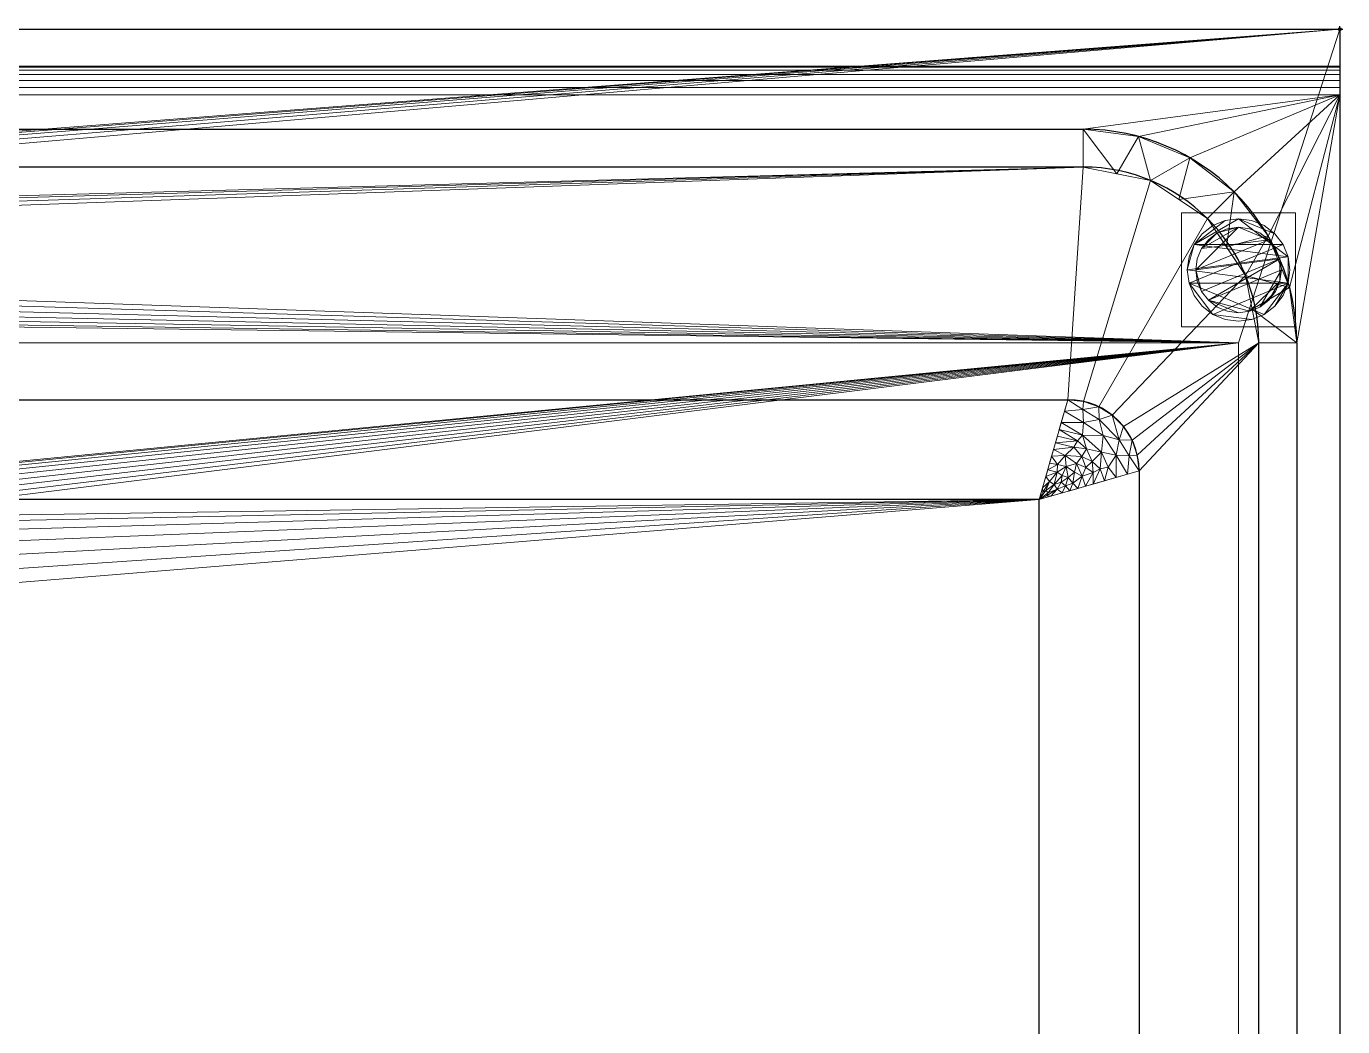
# Model space of a CAD drawing. Header units: millimetres. Extents: x -1 to 1801, y -701 to 1.
# Drawn here: x 1339.4 to 1801, y -350 to 1 of the extents above; entities that cross this region are included whole.
import ezdxf

# ---------------------------------------------------------------- set-up
doc = ezdxf.new("R2010")
doc.units = ezdxf.units.MM
doc.header["$PDMODE"] = 34
for name, color, linetype in [('IQ_200_2D', 1, 'Continuous'), ('IQ_200_3D', 1, 'Continuous'), ('IQ_204_2D', 7, 'Continuous'), ('IQ_INS_3D', 3, 'Continuous')]:
    doc.layers.add(name, color=color, linetype=linetype)

msp = doc.modelspace()

# ---------------------------------------------------------------- linework, layer by layer
at = {"layer": 'IQ_200_2D'}
for p, q in [((0, 0), (1800, 0)), ((1800, 0), (1800, -700))]:
    msp.add_line(p, q, dxfattribs=at)
at = {"layer": 'IQ_204_2D'}
for p, q in [((0, -13), (1800, -13)), ((90, -35.11), (1710, -35.11)), ((1710, -48.39), (90, -48.39)), ((1771.61, -610), (1771.61, -110)), ((1784.89, -110), (1784.89, -610)), ((954.59, -130), (1704.59, -130)), ((1729.59, -155), (1729.59, -605)), ((1694.59, -165), (964.59, -165)), ((1694.59, -595), (1694.59, -165))]:
    msp.add_line(p, q, dxfattribs=at)
for centre, radius, start in [((1710, -110), 74.89, 360), ((1710, -110), 61.61, 360), ((1704.59, -155), 25, 0)]:
    msp.add_arc(centre, radius, start, 90, dxfattribs=at)
at = {"layer": 'IQ_INS_3D'}
msp.add_point((1800, 0), dxfattribs=at)

# ---------------------------------------------------------------- meshes
at = {"layer": 'IQ_200_3D', "lineweight": 18}
mesh = msp.add_polyface(dxfattribs=at)
corners = [(1800, 0, 850), (1800, -700, 850), (0, -700, 850), (0, 0, 850), (1764.5, -110, 850), (35.5, -110, 850), (35.5, -664.5, 850), (1764.5, -664.5, 850), (915, -84.5, 850), (914.49, -80.62, 850), (912.99, -77, 850), (910.61, -73.89, 850), (907.5, -71.51, 850), (903.88, -70.01, 850), (900, -69.5, 850), (896.12, -70.01, 850), (892.5, -71.51, 850), (889.39, -73.89, 850), (887.01, -77, 850), (885.51, -80.62, 850), (885, -84.5, 850), (885.51, -88.38, 850), (887.01, -92, 850), (889.39, -95.11, 850), (892.5, -97.49, 850), (896.12, -98.99, 850), (900, -99.5, 850), (903.88, -98.99, 850), (907.5, -97.49, 850), (910.61, -95.11, 850), (912.99, -92, 850), (914.49, -88.38, 850)]
mesh.append_faces([[corners[k] for k in face] for face in [(29, 4, 28), (28, 4, 27), (9, 4, 8), (8, 4, 31), (24, 5, 23), (21, 5, 20), (16, 3, 15), (18, 3, 17)]], dxfattribs={"vtx0": -1, "vtx1": -1})
mesh.append_faces([[corners[k] for k in face] for face in [(1, 7, 4, 0), (4, 30, 31), (0, 13, 14), (5, 25, 26), (3, 18, 19)]], dxfattribs={"vtx0": -1, "vtx2": -1})
mesh.append_faces([[corners[k] for k in face] for face in [(29, 30, 4), (10, 11, 0), (12, 13, 0), (11, 12, 0), (22, 23, 5), (24, 25, 5), (21, 22, 5), (16, 17, 3)]], dxfattribs={"vtx1": -1, "vtx2": -1})
mesh.append_faces([[corners[k] for k in face] for face in [(9, 10, 0, 4), (19, 20, 5, 3)]], dxfattribs={"vtx1": -1, "vtx2": -1, "vtx3": -1})
mesh.append_faces([[corners[k] for k in face] for face in [(26, 27, 4, 5), (6, 7, 1, 2), (5, 6, 2, 3), (14, 15, 3, 0)]], dxfattribs={"vtx1": -1, "vtx3": -1})
mesh = msp.add_polyface(dxfattribs=at)
corners = [(1800, 0, 850), (0, 0, 850), (0, 0, 1000), (1800, 0, 1000)]
mesh.append_faces([[corners[k] for k in face] for face in [(0, 1, 2, 3)]])
mesh = msp.add_polyface(dxfattribs=at)
corners = [(1800, 0, 1000), (0, 0, 1000), (0, -13, 1000), (1800, -13, 1000)]
mesh.append_faces([[corners[k] for k in face] for face in [(0, 1, 2, 3)]])
mesh = msp.add_polyface(dxfattribs=at)
corners = [(1800, -13, 1000), (1800, -13, 910), (1800, -13.34, 907.41), (1800, -14.34, 905), (1800, -15.93, 902.93), (1800, -18, 901.34), (1800, -20.41, 900.34), (1800, -23, 900), (1800, -700, 900), (1800, -700, 850), (1800, 0, 850), (1800, 0, 1000)]
mesh.append_faces([[corners[k] for k in face] for face in [(5, 10, 4)]], dxfattribs={"vtx0": -1, "vtx1": -1})
mesh.append_faces([[corners[k] for k in face] for face in [(10, 6, 7)]], dxfattribs={"vtx0": -1, "vtx2": -1})
mesh.append_faces([[corners[k] for k in face] for face in [(3, 4, 10), (2, 3, 10), (1, 2, 10), (5, 6, 10)]], dxfattribs={"vtx1": -1, "vtx2": -1})
mesh.append_faces([[corners[k] for k in face] for face in [(11, 0, 1, 10)]], dxfattribs={"vtx2": -1})
mesh.append_faces([[corners[k] for k in face] for face in [(7, 8, 9, 10)]], dxfattribs={"vtx3": -1})
mesh = msp.add_polyface(dxfattribs=at)
corners = [(1800, -13, 1000), (0, -13, 1000), (0, -13, 910), (1800, -13, 910)]
mesh.append_faces([[corners[k] for k in face] for face in [(0, 1, 2, 3)]])
mesh = msp.add_polyface(dxfattribs=at)
corners = [(1800, -23, 900), (1800, -20.41, 900.34), (1800, -18, 901.34), (1800, -15.93, 902.93), (1800, -14.34, 905), (1800, -13.34, 907.41), (1800, -13, 910), (0, -13, 910), (0, -13.34, 907.41), (0, -14.34, 905), (0, -15.93, 902.93), (0, -18, 901.34), (0, -20.41, 900.34), (0, -23, 900)]
mesh.append_faces([[corners[k] for k in face] for face in [(9, 4, 5, 8), (4, 9, 10, 3), (12, 1, 2, 11), (3, 10, 11, 2)]], dxfattribs={"vtx0": -1, "vtx2": -1})
mesh.append_faces([[corners[k] for k in face] for face in [(13, 0, 1, 12)]], dxfattribs={"vtx2": -1})
mesh.append_faces([[corners[k] for k in face] for face in [(5, 6, 7, 8)]], dxfattribs={"vtx3": -1})
mesh = msp.add_polyface(dxfattribs=at)
corners = [(1800, -700, 900), (1800, -23, 900), (0, -23, 900), (0, -700, 900), (90, -35.11, 900), (1710, -35.11, 900), (1729.38, -37.66, 900), (1747.44, -45.15, 900), (1762.95, -57.05, 900), (1774.85, -72.56, 900), (1782.34, -90.62, 900), (1784.89, -110, 900), (1784.89, -610, 900), (1782.34, -629.38, 900), (1774.85, -647.44, 900), (1762.95, -662.95, 900), (1747.44, -674.85, 900), (1729.38, -682.34, 900), (1710, -684.89, 900), (90, -684.89, 900), (70.62, -682.34, 900), (52.56, -674.85, 900), (37.05, -662.95, 900), (25.15, -647.44, 900), (17.66, -629.38, 900), (15.11, -610, 900), (15.11, -110, 900), (17.66, -90.62, 900), (25.15, -72.56, 900), (37.05, -57.05, 900), (52.56, -45.15, 900), (70.62, -37.66, 900)]
mesh.append_faces([[corners[k] for k in face] for face in [(9, 1, 8), (14, 0, 13), (31, 2, 30), (28, 2, 27), (21, 3, 20), (23, 3, 22)]], dxfattribs={"vtx0": -1, "vtx1": -1})
mesh.append_faces([[corners[k] for k in face] for face in [(1, 9, 10), (1, 11, 12, 0), (0, 14, 15), (0, 18, 19), (2, 28, 29), (3, 23, 24)]], dxfattribs={"vtx0": -1, "vtx2": -1})
mesh.append_faces([[corners[k] for k in face] for face in [(10, 11, 1), (5, 6, 1), (7, 8, 1), (6, 7, 1), (12, 13, 0), (15, 16, 0), (17, 18, 0), (16, 17, 0), (31, 4, 2), (29, 30, 2), (26, 27, 2), (21, 22, 3), (24, 25, 3)]], dxfattribs={"vtx1": -1, "vtx2": -1})
mesh.append_faces([[corners[k] for k in face] for face in [(4, 5, 1, 2), (25, 26, 2, 3), (19, 20, 3, 0)]], dxfattribs={"vtx1": -1, "vtx3": -1})
mesh = msp.add_polyface(dxfattribs=at)
corners = [(1710, -48.39, 890), (1710, -35.11, 900), (90, -35.11, 900), (90, -48.39, 890)]
mesh.append_faces([[corners[k] for k in face] for face in [(0, 1, 2, 3)]])
mesh = msp.add_polyface(dxfattribs=at)
corners = [(1710, -48.39, 890), (1733.58, -53.08, 890), (1753.56, -66.44, 890), (1766.92, -86.42, 890), (1771.61, -110, 890), (1784.89, -110, 900), (1782.34, -90.62, 900), (1774.85, -72.56, 900), (1762.95, -57.05, 900), (1747.44, -45.15, 900), (1729.38, -37.66, 900), (1710, -35.11, 900), (1769.26, -98.21, 890), (1760.24, -76.43, 890), (1743.57, -59.76, 890), (1721.79, -50.74, 890)]
mesh.append_faces([[corners[k] for k in face] for face in [(15, 11, 0)]], dxfattribs={"vtx0": -1})
mesh.append_faces([[corners[k] for k in face] for face in [(6, 12, 5), (13, 8, 2), (8, 13, 7), (9, 14, 8), (2, 8, 14)]], dxfattribs={"vtx0": -1, "vtx1": -1})
mesh.append_faces([[corners[k] for k in face] for face in [(3, 6, 7), (6, 3, 12), (15, 10, 11), (9, 1, 14)]], dxfattribs={"vtx0": -1, "vtx2": -1})
mesh.append_faces([[corners[k] for k in face] for face in [(4, 5, 12)]], dxfattribs={"vtx1": -1})
mesh.append_faces([[corners[k] for k in face] for face in [(13, 3, 7), (15, 1, 10), (9, 10, 1)]], dxfattribs={"vtx1": -1, "vtx2": -1})
mesh = msp.add_polyface(dxfattribs=at)
corners = [(1710, -48.39, 890), (90, -48.39, 890), (66.42, -53.08, 890), (46.44, -66.44, 890), (33.08, -86.42, 890), (28.39, -110, 890), (28.39, -610, 890), (33.08, -633.58, 890), (46.44, -653.56, 890), (66.42, -666.92, 890), (90, -671.61, 890), (1710, -671.61, 890), (1733.58, -666.92, 890), (1753.56, -653.56, 890), (1766.92, -633.58, 890), (1771.61, -610, 890), (1771.61, -110, 890), (1766.92, -86.42, 890), (1753.56, -66.44, 890), (1733.58, -53.08, 890), (95.41, -130, 890), (845.41, -130, 890), (850.97, -130.63, 890), (856.26, -132.48, 890), (861, -135.46, 890), (864.96, -139.42, 890), (867.93, -144.16, 890), (869.78, -149.44, 890), (870.41, -155, 890), (870.41, -605, 890), (869.78, -610.56, 890), (867.93, -615.84, 890), (864.96, -620.58, 890), (861, -624.54, 890), (856.26, -627.52, 890), (850.97, -629.37, 890), (845.41, -630, 890), (95.41, -630, 890), (89.85, -629.37, 890), (84.56, -627.53, 890), (79.82, -624.55, 890), (75.86, -620.59, 890), (72.88, -615.85, 890), (71.03, -610.57, 890), (70.41, -605, 890), (70.41, -155, 890), (71.03, -149.44, 890), (72.88, -144.16, 890), (75.86, -139.42, 890), (79.82, -135.46, 890), (84.56, -132.48, 890), (89.84, -130.63, 890), (885, -84.5, 890), (885.51, -80.62, 890), (887.01, -77, 890), (889.39, -73.89, 890), (892.5, -71.51, 890), (896.12, -70.01, 890), (900, -69.5, 890), (903.88, -70.01, 890), (907.5, -71.51, 890), (910.61, -73.89, 890), (912.99, -77, 890), (914.49, -80.62, 890), (915, -84.5, 890), (914.49, -88.38, 890), (912.99, -92, 890), (910.61, -95.11, 890), (907.5, -97.49, 890), (903.88, -98.99, 890), (900, -99.5, 890), (896.12, -98.99, 890), (892.5, -97.49, 890), (889.39, -95.11, 890), (887.01, -92, 890), (885.51, -88.38, 890), (954.59, -130, 890), (1704.59, -130, 890), (1710.16, -130.63, 890), (1715.44, -132.48, 890), (1720.18, -135.46, 890), (1724.14, -139.42, 890), (1727.12, -144.16, 890), (1728.97, -149.44, 890), (1729.59, -155, 890), (1729.59, -605, 890), (1728.97, -610.57, 890), (1727.12, -615.85, 890), (1724.14, -620.59, 890), (1720.18, -624.55, 890), (1715.44, -627.53, 890), (1710.15, -629.37, 890), (1704.59, -630, 890), (954.59, -630, 890), (949.03, -629.37, 890), (943.74, -627.52, 890), (939, -624.54, 890), (935.04, -620.58, 890), (932.07, -615.84, 890), (930.22, -610.56, 890), (929.59, -605, 890), (929.59, -155, 890), (930.22, -149.44, 890), (932.07, -144.16, 890), (935.04, -139.42, 890), (939, -135.46, 890), (943.74, -132.48, 890), (949.03, -130.63, 890)]
mesh.append_faces([[corners[k] for k in face] for face in [(82, 16, 81), (65, 76, 64), (64, 76, 63), (63, 76, 62), (37, 10, 36), (38, 10, 37), (30, 99, 29), (42, 7, 41), (43, 7, 42), (45, 6, 44)]], dxfattribs={"vtx0": -1, "vtx1": -1})
mesh.append_faces([[corners[k] for k in face] for face in [(11, 93, 36, 10), (70, 26, 103, 69)]], dxfattribs={"vtx0": -1, "vtx1": -1, "vtx2": -1})
mesh.append_faces([[corners[k] for k in face] for face in [(12, 90, 91, 11), (15, 85, 86, 14), (16, 82, 83), (16, 83, 84), (27, 102, 103, 26), (28, 101, 102, 27), (78, 19, 0, 77), (68, 104, 105, 67), (69, 103, 104, 68), (0, 61, 62), (0, 59, 60), (0, 60, 61), (67, 105, 106), (9, 39, 40, 8), (8, 40, 41, 7), (5, 46, 47), (1, 56, 57), (1, 57, 58), (1, 54, 55), (1, 55, 56), (5, 48, 49, 4), (3, 50, 51, 2), (4, 49, 50, 3), (1, 20, 21), (5, 47, 48)]], dxfattribs={"vtx0": -1, "vtx2": -1})
mesh.append_faces([[corners[k] for k in face] for face in [(21, 53, 54, 1)]], dxfattribs={"vtx0": -1, "vtx2": -1, "vtx3": -1})
mesh.append_faces([[corners[k] for k in face] for face in [(11, 91, 92, 93), (29, 99, 100, 101)]], dxfattribs={"vtx0": -1, "vtx3": -1})
mesh.append_faces([[corners[k] for k in face] for face in [(87, 88, 14), (86, 87, 14), (70, 71, 26), (52, 53, 21), (28, 29, 101)]], dxfattribs={"vtx1": -1, "vtx2": -1})
mesh.append_faces([[corners[k] for k in face] for face in [(76, 77, 0, 62)]], dxfattribs={"vtx1": -1, "vtx2": -1, "vtx3": -1})
mesh.append_faces([[corners[k] for k in face] for face in [(13, 14, 88, 89), (12, 13, 89, 90), (84, 85, 15, 16), (93, 94, 35, 36), (95, 96, 33, 34), (94, 95, 34, 35), (97, 98, 31, 32), (98, 99, 30, 31), (96, 97, 32, 33), (79, 80, 17, 18), (80, 81, 16, 17), (106, 107, 66, 67), (78, 79, 18, 19), (107, 76, 65, 66), (58, 59, 0, 1), (38, 39, 9, 10), (43, 44, 6, 7), (45, 46, 5, 6), (71, 72, 25, 26), (72, 73, 24, 25), (74, 75, 22, 23), (73, 74, 23, 24), (75, 52, 21, 22), (51, 20, 1, 2)]], dxfattribs={"vtx1": -1, "vtx3": -1})
mesh = msp.add_polyface(dxfattribs=at)
corners = [(1744.5, -64.5, 850), (1744.5, -104.5, 850), (1784.5, -104.5, 850), (1784.5, -64.5, 850)]
mesh.append_faces([[corners[k] for k in face] for face in [(0, 1, 2, 3)]])
mesh = msp.add_polyface(dxfattribs=at)
corners = [(1784.5, -104.5, 75), (1744.5, -104.5, 75), (1744.5, -64.5, 75), (1784.5, -64.5, 75)]
mesh.append_faces([[corners[k] for k in face] for face in [(0, 1, 2, 3)]])
mesh = msp.add_polyface(dxfattribs=at)
corners = [(1784.5, -64.5, 850), (1784.5, -64.5, 75), (1744.5, -64.5, 75), (1744.5, -64.5, 850)]
mesh.append_faces([[corners[k] for k in face] for face in [(0, 1, 2, 3)]])
mesh = msp.add_polyface(dxfattribs=at)
corners = [(1744.5, -64.5, 850), (1744.5, -64.5, 75), (1744.5, -104.5, 75), (1744.5, -104.5, 850)]
mesh.append_faces([[corners[k] for k in face] for face in [(0, 1, 2, 3)]])
mesh = msp.add_polyface(dxfattribs=at)
corners = [(1784.5, -104.5, 850), (1784.5, -104.5, 75), (1784.5, -64.5, 75), (1784.5, -64.5, 850)]
mesh.append_faces([[corners[k] for k in face] for face in [(0, 1, 2, 3)]])
mesh = msp.add_polyface(dxfattribs=at)
corners = [(1746.5, -84.5, 5), (1747.11, -89.16, 5), (1748.91, -93.5, 5), (1751.77, -97.23, 5), (1755.5, -100.09, 5), (1759.84, -101.89, 5), (1764.5, -102.5, 5), (1769.16, -101.89, 5), (1773.5, -100.09, 5), (1777.23, -97.23, 5), (1780.09, -93.5, 5), (1781.89, -89.16, 5), (1782.5, -84.5, 5), (1781.89, -79.84, 5), (1780.09, -75.5, 5), (1777.23, -71.77, 5), (1773.5, -68.91, 5), (1769.16, -67.11, 5), (1764.5, -66.5, 5), (1759.84, -67.11, 5), (1755.5, -68.91, 5), (1751.77, -71.77, 5), (1748.91, -75.5, 5), (1747.11, -79.84, 5)]
mesh.append_faces([[corners[k] for k in face] for face in [(11, 8, 9, 10)]], dxfattribs={"vtx0": -1})
mesh.append_faces([[corners[k] for k in face] for face in [(4, 7, 8, 11), (11, 0, 1, 4), (13, 18, 19, 22)]], dxfattribs={"vtx0": -1, "vtx2": -1, "vtx3": -1})
mesh.append_faces([[corners[k] for k in face] for face in [(0, 11, 12, 13)]], dxfattribs={"vtx0": -1, "vtx3": -1})
mesh.append_faces([[corners[k] for k in face] for face in [(2, 3, 4, 1), (16, 17, 18, 15)]], dxfattribs={"vtx2": -1})
mesh.append_faces([[corners[k] for k in face] for face in [(13, 14, 15, 18), (22, 23, 0, 13)]], dxfattribs={"vtx2": -1, "vtx3": -1})
mesh.append_faces([[corners[k] for k in face] for face in [(4, 5, 6, 7), (19, 20, 21, 22)]], dxfattribs={"vtx3": -1})
mesh = msp.add_polyface(dxfattribs=at)
corners = [(1746.5, -84.5, 0), (1747.11, -79.84, 0), (1748.91, -75.5, 0), (1751.77, -71.77, 0), (1755.5, -68.91, 0), (1759.84, -67.11, 0), (1764.5, -66.5, 0), (1769.16, -67.11, 0), (1773.5, -68.91, 0), (1777.23, -71.77, 0), (1780.09, -75.5, 0), (1781.89, -79.84, 0), (1782.5, -84.5, 0), (1781.89, -89.16, 0), (1780.09, -93.5, 0), (1777.23, -97.23, 0), (1773.5, -100.09, 0), (1769.16, -101.89, 0), (1764.5, -102.5, 0), (1759.84, -101.89, 0), (1755.5, -100.09, 0), (1751.77, -97.23, 0), (1748.91, -93.5, 0), (1747.11, -89.16, 0)]
mesh.append_faces([[corners[k] for k in face] for face in [(2, 0, 1), (15, 13, 14), (13, 11, 12)]], dxfattribs={"vtx0": -1})
mesh.append_faces([[corners[k] for k in face] for face in [(16, 23, 13, 15)]], dxfattribs={"vtx0": -1, "vtx1": -1, "vtx2": -1})
mesh.append_faces([[corners[k] for k in face] for face in [(2, 10, 23, 0)]], dxfattribs={"vtx0": -1, "vtx1": -1, "vtx3": -1})
mesh.append_faces([[corners[k] for k in face] for face in [(2, 5, 6)]], dxfattribs={"vtx0": -1, "vtx2": -1})
mesh.append_faces([[corners[k] for k in face] for face in [(23, 10, 11, 13), (23, 16, 17, 20)]], dxfattribs={"vtx0": -1, "vtx2": -1, "vtx3": -1})
mesh.append_faces([[corners[k] for k in face] for face in [(9, 10, 2, 6)]], dxfattribs={"vtx1": -1, "vtx2": -1, "vtx3": -1})
mesh.append_faces([[corners[k] for k in face] for face in [(3, 4, 5, 2), (18, 19, 20, 17)]], dxfattribs={"vtx2": -1})
mesh.append_faces([[corners[k] for k in face] for face in [(6, 7, 8, 9), (20, 21, 22, 23)]], dxfattribs={"vtx3": -1})
mesh = msp.add_polyface(dxfattribs=at)
corners = [(1746.5, -84.5, 5), (1747.11, -79.84, 5), (1748.91, -75.5, 5), (1751.77, -71.77, 5), (1755.5, -68.91, 5), (1759.84, -67.11, 5), (1764.5, -66.5, 5), (1769.16, -67.11, 5), (1773.5, -68.91, 5), (1777.23, -71.77, 5), (1780.09, -75.5, 5), (1781.89, -79.84, 5), (1782.5, -84.5, 5), (1782.5, -84.5, 0), (1781.89, -79.84, 0), (1780.09, -75.5, 0), (1777.23, -71.77, 0), (1773.5, -68.91, 0), (1769.16, -67.11, 0), (1764.5, -66.5, 0), (1759.84, -67.11, 0), (1755.5, -68.91, 0), (1751.77, -71.77, 0), (1748.91, -75.5, 0), (1747.11, -79.84, 0), (1746.5, -84.5, 0)]
mesh.append_faces([[corners[k] for k in face] for face in [(13, 14, 11, 12), (0, 1, 24, 25)]], dxfattribs={"vtx1": -1})
mesh.append_faces([[corners[k] for k in face] for face in [(14, 15, 10, 11), (16, 17, 8, 9), (15, 16, 9, 10), (17, 18, 7, 8), (6, 7, 18, 19), (19, 20, 5, 6), (20, 21, 4, 5), (22, 23, 2, 3), (21, 22, 3, 4), (23, 24, 1, 2)]], dxfattribs={"vtx1": -1, "vtx3": -1})
mesh = msp.add_polyface(dxfattribs=at)
corners = [(1749.5, -84.5, 75), (1750.01, -88.38, 75), (1751.51, -92, 75), (1753.89, -95.11, 75), (1757, -97.49, 75), (1760.62, -98.99, 75), (1764.5, -99.5, 75), (1768.38, -98.99, 75), (1772, -97.49, 75), (1775.11, -95.11, 75), (1777.49, -92, 75), (1778.99, -88.38, 75), (1779.5, -84.5, 75), (1778.99, -80.62, 75), (1777.49, -77, 75), (1775.11, -73.89, 75), (1772, -71.51, 75), (1768.38, -70.01, 75), (1764.5, -69.5, 75), (1760.62, -70.01, 75), (1757, -71.51, 75), (1753.89, -73.89, 75), (1751.51, -77, 75), (1750.01, -80.62, 75)]
mesh.append_faces([[corners[k] for k in face] for face in [(10, 8, 9), (22, 20, 21)]], dxfattribs={"vtx0": -1})
mesh.append_faces([[corners[k] for k in face] for face in [(7, 3, 6)]], dxfattribs={"vtx0": -1, "vtx1": -1})
mesh.append_faces([[corners[k] for k in face] for face in [(22, 15, 18, 20)]], dxfattribs={"vtx0": -1, "vtx1": -1, "vtx2": -1, "vtx3": -1})
mesh.append_faces([[corners[k] for k in face] for face in [(13, 2, 3, 12)]], dxfattribs={"vtx0": -1, "vtx2": -1})
mesh.append_faces([[corners[k] for k in face] for face in [(3, 7, 8, 12)]], dxfattribs={"vtx0": -1, "vtx2": -1, "vtx3": -1})
mesh.append_faces([[corners[k] for k in face] for face in [(17, 18, 15, 16), (19, 20, 18)]], dxfattribs={"vtx1": -1})
mesh.append_faces([[corners[k] for k in face] for face in [(11, 12, 8, 10)]], dxfattribs={"vtx1": -1, "vtx2": -1})
mesh.append_faces([[corners[k] for k in face] for face in [(4, 5, 6, 3)]], dxfattribs={"vtx2": -1})
mesh.append_faces([[corners[k] for k in face] for face in [(0, 1, 2, 13), (13, 14, 15, 0), (22, 23, 0, 15)]], dxfattribs={"vtx2": -1, "vtx3": -1})
mesh = msp.add_polyface(dxfattribs=at)
corners = [(1749.5, -84.5, 5), (1750.01, -80.62, 5), (1751.51, -77, 5), (1753.89, -73.89, 5), (1757, -71.51, 5), (1760.62, -70.01, 5), (1764.5, -69.5, 5), (1768.38, -70.01, 5), (1772, -71.51, 5), (1775.11, -73.89, 5), (1777.49, -77, 5), (1778.99, -80.62, 5), (1779.5, -84.5, 5), (1778.99, -88.38, 5), (1777.49, -92, 5), (1775.11, -95.11, 5), (1772, -97.49, 5), (1768.38, -98.99, 5), (1764.5, -99.5, 5), (1760.62, -98.99, 5), (1757, -97.49, 5), (1753.89, -95.11, 5), (1751.51, -92, 5), (1750.01, -88.38, 5)]
mesh.append_faces([[corners[k] for k in face] for face in [(9, 6, 7, 8), (4, 2, 3), (15, 13, 14)]], dxfattribs={"vtx0": -1})
mesh.append_faces([[corners[k] for k in face] for face in [(18, 21, 17)]], dxfattribs={"vtx0": -1, "vtx1": -1})
mesh.append_faces([[corners[k] for k in face] for face in [(22, 0, 11, 21)]], dxfattribs={"vtx0": -1, "vtx1": -1, "vtx2": -1})
mesh.append_faces([[corners[k] for k in face] for face in [(0, 6, 9, 11), (21, 11, 13, 17)]], dxfattribs={"vtx0": -1, "vtx1": -1, "vtx2": -1, "vtx3": -1})
mesh.append_faces([[corners[k] for k in face] for face in [(23, 0, 22), (12, 13, 11)]], dxfattribs={"vtx1": -1})
mesh.append_faces([[corners[k] for k in face] for face in [(16, 17, 13, 15)]], dxfattribs={"vtx1": -1, "vtx2": -1})
mesh.append_faces([[corners[k] for k in face] for face in [(9, 10, 11)]], dxfattribs={"vtx2": -1})
mesh.append_faces([[corners[k] for k in face] for face in [(4, 5, 6, 2), (0, 1, 2, 6)]], dxfattribs={"vtx2": -1, "vtx3": -1})
mesh.append_faces([[corners[k] for k in face] for face in [(18, 19, 20, 21)]], dxfattribs={"vtx3": -1})
mesh = msp.add_polyface(dxfattribs=at)
corners = [(1749.5, -84.5, 75), (1750.01, -80.62, 75), (1751.51, -77, 75), (1753.89, -73.89, 75), (1757, -71.51, 75), (1760.62, -70.01, 75), (1764.5, -69.5, 75), (1768.38, -70.01, 75), (1772, -71.51, 75), (1775.11, -73.89, 75), (1777.49, -77, 75), (1778.99, -80.62, 75), (1779.5, -84.5, 75), (1779.5, -84.5, 5), (1778.99, -80.62, 5), (1777.49, -77, 5), (1775.11, -73.89, 5), (1772, -71.51, 5), (1768.38, -70.01, 5), (1764.5, -69.5, 5), (1760.62, -70.01, 5), (1757, -71.51, 5), (1753.89, -73.89, 5), (1751.51, -77, 5), (1750.01, -80.62, 5), (1749.5, -84.5, 5)]
mesh.append_faces([[corners[k] for k in face] for face in [(1, 24, 25, 0)]], dxfattribs={"vtx0": -1})
mesh.append_faces([[corners[k] for k in face] for face in [(8, 17, 18, 7), (9, 16, 17, 8), (7, 18, 19, 6), (15, 10, 11, 14), (5, 20, 21, 4), (4, 21, 22, 3), (2, 23, 24, 1), (3, 22, 23, 2), (20, 5, 6, 19)]], dxfattribs={"vtx0": -1, "vtx2": -1})
mesh.append_faces([[corners[k] for k in face] for face in [(13, 14, 11, 12)]], dxfattribs={"vtx1": -1})
mesh.append_faces([[corners[k] for k in face] for face in [(9, 10, 15, 16)]], dxfattribs={"vtx1": -1, "vtx3": -1})
mesh = msp.add_polyface(dxfattribs=at)
corners = [(1782.5, -84.5, 5), (1781.89, -89.16, 5), (1780.09, -93.5, 5), (1777.23, -97.23, 5), (1773.5, -100.09, 5), (1769.16, -101.89, 5), (1764.5, -102.5, 5), (1759.84, -101.89, 5), (1755.5, -100.09, 5), (1751.77, -97.23, 5), (1748.91, -93.5, 5), (1747.11, -89.16, 5), (1746.5, -84.5, 5), (1746.5, -84.5, 0), (1747.11, -89.16, 0), (1748.91, -93.5, 0), (1751.77, -97.23, 0), (1755.5, -100.09, 0), (1759.84, -101.89, 0), (1764.5, -102.5, 0), (1769.16, -101.89, 0), (1773.5, -100.09, 0), (1777.23, -97.23, 0), (1780.09, -93.5, 0), (1781.89, -89.16, 0), (1782.5, -84.5, 0)]
mesh.append_faces([[corners[k] for k in face] for face in [(13, 14, 11, 12), (0, 1, 24, 25)]], dxfattribs={"vtx1": -1})
mesh.append_faces([[corners[k] for k in face] for face in [(14, 15, 10, 11), (16, 17, 8, 9), (15, 16, 9, 10), (17, 18, 7, 8), (6, 7, 18, 19), (19, 20, 5, 6), (20, 21, 4, 5), (22, 23, 2, 3), (21, 22, 3, 4), (23, 24, 1, 2)]], dxfattribs={"vtx1": -1, "vtx3": -1})
mesh = msp.add_polyface(dxfattribs=at)
corners = [(1779.5, -84.5, 75), (1778.99, -88.38, 75), (1777.49, -92, 75), (1775.11, -95.11, 75), (1772, -97.49, 75), (1768.38, -98.99, 75), (1764.5, -99.5, 75), (1760.62, -98.99, 75), (1757, -97.49, 75), (1753.89, -95.11, 75), (1751.51, -92, 75), (1750.01, -88.38, 75), (1749.5, -84.5, 75), (1749.5, -84.5, 5), (1750.01, -88.38, 5), (1751.51, -92, 5), (1753.89, -95.11, 5), (1757, -97.49, 5), (1760.62, -98.99, 5), (1764.5, -99.5, 5), (1768.38, -98.99, 5), (1772, -97.49, 5), (1775.11, -95.11, 5), (1777.49, -92, 5), (1778.99, -88.38, 5), (1779.5, -84.5, 5)]
mesh.append_faces([[corners[k] for k in face] for face in [(1, 24, 25, 0)]], dxfattribs={"vtx0": -1})
mesh.append_faces([[corners[k] for k in face] for face in [(11, 14, 15, 10), (10, 15, 16, 9), (8, 17, 18, 7), (9, 16, 17, 8), (7, 18, 19, 6), (5, 20, 21, 4), (4, 21, 22, 3), (2, 23, 24, 1), (3, 22, 23, 2), (20, 5, 6, 19)]], dxfattribs={"vtx0": -1, "vtx2": -1})
mesh.append_faces([[corners[k] for k in face] for face in [(12, 13, 14, 11)]], dxfattribs={"vtx2": -1})
mesh = msp.add_polyface(dxfattribs=at)
corners = [(1744.5, -104.5, 850), (1744.5, -104.5, 75), (1784.5, -104.5, 75), (1784.5, -104.5, 850)]
mesh.append_faces([[corners[k] for k in face] for face in [(0, 1, 2, 3)]])
mesh = msp.add_polyface(dxfattribs=at)
corners = [(1764.5, -110, 480), (1764.5, -664.5, 480), (35.5, -664.5, 480), (35.5, -110, 480), (900, -224, 480), (903.88, -223.49, 480), (907.5, -221.99, 480), (910.61, -219.61, 480), (912.99, -216.5, 480), (914.49, -212.88, 480), (915, -209, 480), (914.49, -205.12, 480), (912.99, -201.5, 480), (910.61, -198.39, 480), (907.5, -196.01, 480), (903.88, -194.51, 480), (900, -194, 480), (896.12, -194.51, 480), (892.5, -196.01, 480), (889.39, -198.39, 480), (887.01, -201.5, 480), (885.51, -205.12, 480), (885, -209, 480), (885.51, -212.88, 480), (887.01, -216.5, 480), (889.39, -219.61, 480), (892.5, -221.99, 480), (896.12, -223.49, 480)]
mesh.append_faces([[corners[k] for k in face] for face in [(21, 3, 20), (13, 0, 12), (10, 0, 9), (5, 1, 4)]], dxfattribs={"vtx0": -1, "vtx1": -1})
mesh.append_faces([[corners[k] for k in face] for face in [(3, 21, 22), (3, 22, 23), (24, 2, 3, 23), (2, 24, 25), (2, 27, 4, 1), (0, 13, 14), (0, 10, 11), (1, 7, 8, 0)]], dxfattribs={"vtx0": -1, "vtx2": -1})
mesh.append_faces([[corners[k] for k in face] for face in [(17, 18, 3), (19, 20, 3), (18, 19, 3), (25, 26, 2), (26, 27, 2), (15, 16, 0), (14, 15, 0), (11, 12, 0), (6, 7, 1), (5, 6, 1), (8, 9, 0)]], dxfattribs={"vtx1": -1, "vtx2": -1})
mesh.append_faces([[corners[k] for k in face] for face in [(16, 17, 3, 0)]], dxfattribs={"vtx1": -1, "vtx3": -1})
mesh = msp.add_polyface(dxfattribs=at)
corners = [(35.5, -110, 480), (35.5, -110, 850), (1764.5, -110, 850), (1764.5, -110, 480)]
mesh.append_faces([[corners[k] for k in face] for face in [(0, 1, 2, 3)]])
mesh = msp.add_polyface(dxfattribs=at)
corners = [(1764.5, -110, 480), (1764.5, -110, 850), (1764.5, -664.5, 850), (1764.5, -664.5, 480)]
mesh.append_faces([[corners[k] for k in face] for face in [(0, 1, 2, 3)]])
mesh = msp.add_polyface(dxfattribs=at)
corners = [(1771.61, -610, 890), (1784.89, -610, 900), (1784.89, -110, 900), (1771.61, -110, 890)]
mesh.append_faces([[corners[k] for k in face] for face in [(0, 1, 2, 3)]])
mesh = msp.add_polyface(dxfattribs=at)
corners = [(1694.59, -165, 520), (1704.59, -130, 890), (954.59, -130, 890), (964.59, -165, 520)]
mesh.append_faces([[corners[k] for k in face] for face in [(0, 1, 2, 3)]])
mesh = msp.add_polyface(dxfattribs=at)
corners = [(1704.59, -130, 890), (1694.59, -165, 520), (1694.59, -165, 520), (1694.59, -165, 520), (1694.59, -165, 520), (1694.59, -165, 520), (1694.59, -165, 520), (1694.59, -165, 520), (1694.59, -165, 520), (1729.59, -155, 890), (1728.97, -149.44, 890), (1727.12, -144.16, 890), (1724.14, -139.42, 890), (1720.18, -135.46, 890), (1715.44, -132.48, 890), (1710.16, -130.63, 890), (1713.51, -159.59, 720), (1699.59, -147.5, 705), (1702.3, -138.04, 805), (1702.63, -162.7, 605), (1696.89, -156.96, 605), (1721.55, -157.3, 805), (1699.85, -159.74, 590.31), (1717.01, -142.58, 819.71), (1698.61, -163.85, 562.5), (1695.74, -160.98, 562.5), (1725.57, -156.15, 847.5), (1703.44, -134.02, 847.5), (1697.73, -162.65, 557.25), (1696.94, -161.86, 557.25), (1722.63, -144.05, 852.75), (1715.55, -136.97, 852.75), (1708.07, -161.15, 662.5), (1707.61, -152.4, 691.25), (1700.94, -142.77, 755), (1706.75, -146.7, 730), (1713.12, -151.65, 737.42), (1709.7, -142.51, 778.87), (1700.86, -161.4, 589.69), (1704.69, -157.36, 640.37), (1698.24, -152.23, 655), (1700.91, -155.39, 630), (1698.2, -158.73, 589.69), (1721.6, -149.48, 820.32), (1716.45, -148.42, 780.66), (1717.53, -158.45, 762.5), (1710.12, -137.99, 820.31), (1703.74, -160.26, 620.06), (1705.35, -161.93, 633.75), (1706.4, -159.24, 648.13), (1709.59, -156.82, 685.26), (1702.26, -158.9, 612.97), (1702.57, -156.65, 629.17), (1703.97, -153.4, 661.46), (1703.73, -149.57, 692.53), (1701.04, -152.73, 654.42), (1697.14, -163.76, 547.6), (1695.83, -162.46, 547.6), (1726.17, -149.67, 862.41), (1709.93, -133.42, 862.4), (1700.27, -145.14, 730), (1709.49, -149.99, 719.89), (1711.11, -147.27, 749.18), (1710.98, -153.77, 709.58), (1713.54, -155.61, 725.94), (1715.99, -154.29, 752.86), (1718.8, -153.64, 781.54), (1707.95, -144.46, 754.46), (1701.62, -140.41, 780), (1697.57, -154.59, 630), (1706.93, -155.46, 668.1), (1710.79, -160.37, 691.25), (1698.92, -149.86, 680)]
mesh.append_faces([[corners[k] for k in face] for face in [(56, 28, 6), (57, 25, 1), (29, 57, 3)]], dxfattribs={"vtx0": -1})
mesh.append_faces([[corners[k] for k in face] for face in [(14, 31, 13), (12, 30, 11), (19, 38, 24), (45, 65, 16), (18, 46, 27), (32, 49, 48), (15, 59, 14), (40, 55, 72), (16, 64, 71)]], dxfattribs={"vtx0": -1, "vtx1": -1})
mesh.append_faces([[corners[k] for k in face] for face in [(56, 24, 38), (42, 22, 41), (54, 61, 35), (59, 31, 14), (30, 13, 31), (38, 19, 47), (17, 54, 35), (39, 47, 49), (22, 42, 29), (54, 33, 61), (23, 43, 30), (23, 30, 31), (59, 27, 46), (22, 28, 38), (29, 28, 22), (23, 31, 46), (41, 20, 42), (50, 49, 32), (37, 46, 18), (63, 50, 64), (67, 62, 37), (23, 44, 43), (36, 62, 61), (65, 45, 66), (44, 23, 37), (47, 39, 51), (53, 52, 39), (70, 39, 49), (53, 70, 33), (54, 53, 33), (51, 39, 52), (57, 29, 42), (58, 30, 43), (21, 43, 66), (62, 36, 44), (23, 46, 37), (64, 16, 65), (22, 38, 51), (48, 49, 47), (33, 70, 50), (63, 61, 33), (50, 71, 64), (47, 51, 38), (41, 22, 52), (51, 52, 22), (53, 41, 52), (53, 55, 41), (54, 72, 55), (55, 53, 54), (69, 41, 55), (28, 56, 38), (25, 57, 42), (26, 58, 43), (30, 58, 11), (31, 59, 46), (35, 61, 62), (36, 61, 63), (35, 62, 67), (37, 62, 44), (36, 63, 64), (50, 63, 33), (65, 36, 64), (65, 44, 36), (44, 65, 66), (44, 66, 43), (35, 67, 60), (37, 68, 67), (50, 70, 49), (39, 70, 53)]], dxfattribs={"vtx0": -1, "vtx1": -1, "vtx2": -1})
mesh.append_faces([[corners[k] for k in face] for face in [(58, 9, 10), (30, 12, 13), (59, 15, 0), (58, 26, 9), (67, 68, 34), (47, 19, 48), (66, 45, 21), (37, 18, 68), (50, 32, 71), (54, 17, 72)]], dxfattribs={"vtx0": -1, "vtx2": -1})
mesh.append_faces([[corners[k] for k in face] for face in [(8, 24, 56)]], dxfattribs={"vtx1": -1})
mesh.append_faces([[corners[k] for k in face] for face in [(20, 25, 42), (10, 11, 58), (21, 26, 43), (0, 27, 59), (40, 69, 55), (60, 17, 35), (34, 60, 67), (69, 20, 41)]], dxfattribs={"vtx1": -1, "vtx2": -1})
mesh.append_faces([[corners[k] for k in face] for face in [(29, 5, 28)]], dxfattribs={"vtx2": -1})
mesh = msp.add_polyface(dxfattribs=at)
corners = [(1694.59, -595, 520), (1729.59, -605, 890), (1729.59, -155, 890), (1694.59, -165, 520)]
mesh.append_faces([[corners[k] for k in face] for face in [(0, 1, 2, 3)]])
mesh = msp.add_polyface(dxfattribs=at)
corners = [(964.59, -165, 520), (964.59, -595, 520), (1694.59, -595, 520), (1694.59, -165, 520), (1009.19, -244, 520), (1000.13, -242.81, 520), (991.69, -239.31, 520), (984.44, -233.75, 520), (978.88, -226.5, 520), (975.38, -218.06, 520), (974.19, -209, 520), (975.38, -199.94, 520), (978.88, -191.5, 520), (984.44, -184.25, 520), (991.69, -178.69, 520), (1000.13, -175.19, 520), (1009.19, -174, 520), (1018.24, -175.19, 520), (1026.69, -178.69, 520), (1033.93, -184.25, 520), (1039.5, -191.5, 520), (1042.99, -199.94, 520), (1044.19, -209, 520), (1042.99, -218.06, 520), (1039.5, -226.5, 520), (1033.93, -233.75, 520), (1026.69, -239.31, 520), (1018.24, -242.81, 520)]
mesh.append_faces([[corners[k] for k in face] for face in [(6, 1, 5), (27, 1, 26), (14, 0, 13), (19, 3, 18)]], dxfattribs={"vtx0": -1, "vtx1": -1})
mesh.append_faces([[corners[k] for k in face] for face in [(1, 8, 9), (1, 6, 7), (1, 7, 8), (2, 24, 25), (3, 23, 24, 2), (0, 10, 11), (0, 11, 12), (0, 14, 15), (3, 19, 20), (3, 20, 21), (0, 16, 17, 3)]], dxfattribs={"vtx0": -1, "vtx2": -1})
mesh.append_faces([[corners[k] for k in face] for face in [(4, 5, 1), (27, 4, 1), (22, 23, 3), (12, 13, 0), (15, 16, 0), (17, 18, 3), (21, 22, 3)]], dxfattribs={"vtx1": -1, "vtx2": -1})
mesh.append_faces([[corners[k] for k in face] for face in [(0, 1, 9, 10), (25, 26, 1, 2)]], dxfattribs={"vtx1": -1, "vtx3": -1})

doc.saveas('drawing.dxf')
